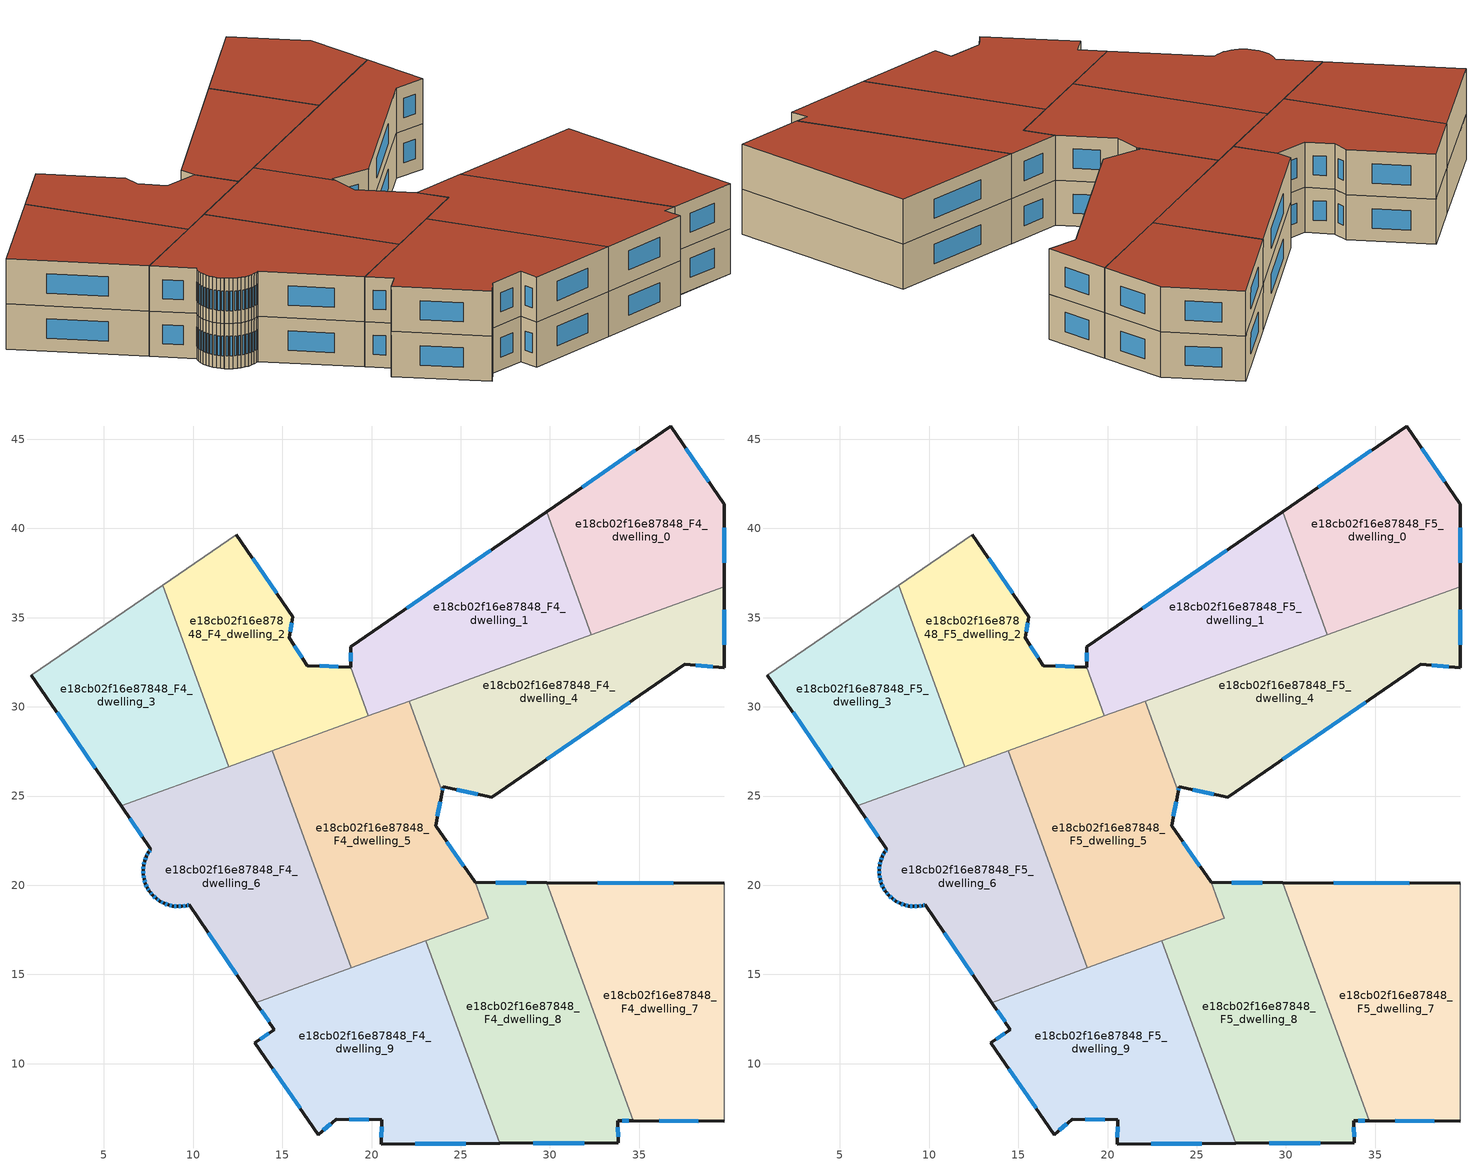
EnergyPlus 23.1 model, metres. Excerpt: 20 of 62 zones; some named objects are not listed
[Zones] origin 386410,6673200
e18cb02f16e87848_F4_dwelling_0
 floor to e18cb02f16e87848_F3_dwelling_0 (EU_floor_Construction): 36.76,45.74 39.75,41.37 39.75,36.74 32.32,34.04 29.82,40.95 z12
 wall outside (EU_wall_Construction): 39.75,36.74 39.75,41.37 36.76,45.74 29.82,40.95 z12:15
 wall to e18cb02f16e87848_F4_dwelling_1 (EU_wall_Construction): 29.82,40.95 32.32,34.04 z12:15
 wall to e18cb02f16e87848_F4_dwelling_4 (EU_wall_Construction): 32.32,34.04 39.75,36.74 z12:15
 window (EU_Window_Construction): 34.78,44.37 31.8,42.32 / 38.9,42.62 37.62,44.49 / 39.75,38.06 39.75,40.05 z12.86:14.14
e18cb02f16e87848_F4_dwelling_1
 floor to e18cb02f16e87848_F3_dwelling_1 (EU_floor_Construction): 29.82,40.95 32.32,34.04 19.83,29.5 18.84,32.23 18.82,33.36 z12
 wall outside (EU_wall_Construction): 29.82,40.95 18.82,33.36 18.84,32.23 z12:15
 wall to e18cb02f16e87848_F4_dwelling_2 (EU_wall_Construction): 18.84,32.23 19.83,29.5 z12:15
 wall to e18cb02f16e87848_F4_dwelling_5 (EU_wall_Construction): 19.83,29.5 22.1,30.33 z12:15
 wall to e18cb02f16e87848_F4_dwelling_4 (EU_wall_Construction): 22.1,30.33 32.32,34.04 z12:15
 window (EU_Window_Construction): 18.83,33.03 18.83,32.55 / 26.67,38.78 21.96,35.53 z12.86:14.14
e18cb02f16e87848_F4_dwelling_2
 floor to e18cb02f16e87848_F3_dwelling_2 (EU_floor_Construction): 15.59,35.05 15.38,33.88 16.4,32.32 18.84,32.23 19.83,29.5 12,26.66 8.31,36.82 12.43,39.64 z12
 wall outside (EU_wall_Construction): 18.84,32.23 16.4,32.32 15.38,33.88 15.59,35.05 12.43,39.64 z12:15
 wall to e18cb02f16e87848_F4_dwelling_3 (EU_wall_Construction): 8.31,36.82 12,26.66 z12:15
 wall adiabatic (EU_wall_Construction): 12.43,39.64 8.31,36.82 z12:15
 wall to e18cb02f16e87848_F4_dwelling_6 (EU_wall_Construction): 12,26.66 14.44,27.54 z12:15
 wall to e18cb02f16e87848_F4_dwelling_5 (EU_wall_Construction): 14.44,27.54 19.83,29.5 z12:15
 window (EU_Window_Construction): 16.11,32.76 15.67,33.44 / 18.14,32.25 17.1,32.29 / 14.68,36.36 13.33,38.33 / 15.44,34.22 15.53,34.71 z12.86:14.14
e18cb02f16e87848_F4_dwelling_3
 floor to e18cb02f16e87848_F3_dwelling_3 (EU_floor_Construction): 8.31,36.82 12,26.66 5.96,24.46 0.94,31.78 z12
 wall outside (EU_wall_Construction): 0.94,31.78 5.96,24.46 z12:15
 wall adiabatic (EU_wall_Construction): 8.31,36.82 0.94,31.78 z12:15
 wall to e18cb02f16e87848_F4_dwelling_6 (EU_wall_Construction): 5.96,24.46 12,26.65 z12:15
 window (EU_Window_Construction): 2.37,29.69 4.52,26.55 z12.86:14.14
e18cb02f16e87848_F4_dwelling_4
 floor to e18cb02f16e87848_F3_dwelling_4 (EU_floor_Construction): 39.75,36.74 39.75,32.18 37.55,32.39 26.72,24.93 24.01,25.52 23.96,25.23 22.1,30.33 z12
 wall outside (EU_wall_Construction): 23.96,25.23 24.01,25.52 26.72,24.93 37.55,32.39 39.75,32.18 39.75,36.74 z12:15
 wall to e18cb02f16e87848_F4_dwelling_5 (EU_wall_Construction): 22.1,30.33 23.96,25.23 z12:15
 window (EU_Window_Construction): 29.82,27.06 34.46,30.26 / 24.79,25.35 25.95,25.1 / 23.97,25.31 23.99,25.44 / 39.75,33.48 39.75,35.44 / 38.18,32.33 39.12,32.24 z12.86:14.14
e18cb02f16e87848_F4_dwelling_5
 floor to e18cb02f16e87848_F3_dwelling_5 (EU_floor_Construction): 22.1,30.33 23.96,25.23 23.59,23.34 25.8,20.16 26.53,18.15 18.87,15.37 14.44,27.54 z12
 wall outside (EU_wall_Construction): 25.8,20.16 23.59,23.34 23.96,25.23 z12:15
 wall to e18cb02f16e87848_F4_dwelling_8 (EU_wall_Construction): 23.05,16.89 26.53,18.15 25.8,20.16 z12:15
 wall to e18cb02f16e87848_F4_dwelling_6 (EU_wall_Construction): 14.44,27.54 18.87,15.37 z12:15
 wall to e18cb02f16e87848_F4_dwelling_9 (EU_wall_Construction): 18.87,15.37 23.04,16.89 z12:15
 window (EU_Window_Construction): 25.17,21.07 24.22,22.43 / 23.69,23.88 23.85,24.69 z12.86:14.14
e18cb02f16e87848_F4_dwelling_6
 floor to e18cb02f16e87848_F3_dwelling_6 (EU_floor_Construction): 14.44,27.54 18.87,15.37 13.52,13.42 9.77,18.9 9.64,18.87 9.38,18.82 9.12,18.81 8.86,18.84 8.61,18.9 8.37,18.99 8.14,19.11 7.93,19.26 7.74,19.44 7.57,19.64 7.54,19.67 7.43,19.86 7.33,20.09 7.25,20.34 7.21,20.6 7.2,20.86 7.22,21.12 7.28,21.37 7.37,21.61 7.49,21.84 7.62,22.03 5.96,24.46 z12
 wall outside (EU_wall_Construction): 5.96,24.46 7.62,22.03 7.49,21.84 7.37,21.61 7.28,21.37 7.22,21.12 7.2,20.86 7.21,20.6 7.25,20.34 7.33,20.09 7.43,19.86 7.54,19.67 7.57,19.64 7.74,19.44 7.93,19.26 8.14,19.11 8.37,18.99 8.61,18.9 8.86,18.84 9.12,18.81 9.38,18.82 9.64,18.87 9.77,18.9 13.52,13.42 z12:15
 wall to e18cb02f16e87848_F4_dwelling_9 (EU_wall_Construction): 13.52,13.42 18.87,15.37 z12:15
 window (EU_Window_Construction): 8.44,18.96 8.54,18.92 / 8.2,19.07 8.3,19.02 / 7.99,19.22 8.08,19.15 / 7.79,19.39 7.87,19.31 / 7.62,19.58 7.69,19.49 / 7.47,19.8 7.51,19.73 / 7.36,20.03 7.4,19.92 / 7.27,20.27 7.3,20.16 / 7.22,20.52 7.24,20.42 / 7.2,20.78 7.2,20.67 / 7.22,21.04 7.21,20.93 / 7.26,21.3 7.24,21.19 / 7.35,21.54 7.31,21.44 / 7.46,21.78 7.41,21.68 / 7.59,21.98 7.53,21.9 / 6.43,23.76 7.15,22.72 / 10.84,17.34 12.45,14.99 / 9.68,18.88 9.73,18.89 / 9.46,18.83 9.56,18.85 / 9.2,18.82 9.31,18.82 / 8.94,18.83 9.05,18.82 / 8.68,18.88 8.79,18.85 z12.86:14.14
e18cb02f16e87848_F4_dwelling_7
 floor to e18cb02f16e87848_F3_dwelling_7 (EU_floor_Construction): 39.75,20.1 39.75,6.77 34.67,6.8 29.83,20.14 z12
 wall outside (EU_wall_Construction): 34.68,6.8 39.75,6.77 / 39.75,20.1 29.83,20.14 z12:15
 wall adiabatic (EU_wall_Construction): 39.75,6.77 39.75,20.1 z12:15
 wall to e18cb02f16e87848_F4_dwelling_8 (EU_wall_Construction): 29.83,20.14 34.67,6.8 z12:15
 window (EU_Window_Construction): 36.13,6.79 38.3,6.78 / 36.92,20.11 32.67,20.13 z12.86:14.14
e18cb02f16e87848_F4_dwelling_8
 floor to e18cb02f16e87848_F3_dwelling_8 (EU_floor_Construction): 29.83,20.14 34.67,6.8 33.78,6.8 33.84,5.56 27.17,5.53 23.04,16.88 26.53,18.15 25.8,20.16 z12
 wall outside (EU_wall_Construction): 27.17,5.53 33.84,5.56 33.78,6.8 34.67,6.8 / 29.83,20.14 25.8,20.16 z12:15
 wall to e18cb02f16e87848_F4_dwelling_9 (EU_wall_Construction): 23.04,16.88 27.17,5.53 z12:15
 window (EU_Window_Construction): 29.08,5.54 31.93,5.55 / 28.67,20.14 26.95,20.15 / 34.04,6.8 34.42,6.8 / 33.82,5.92 33.8,6.45 z12.86:14.14
e18cb02f16e87848_F4_dwelling_9
 floor to e18cb02f16e87848_F3_dwelling_9 (EU_floor_Construction): 23.04,16.88 27.17,5.53 20.55,5.5 20.56,6.87 18.01,6.88 17.01,6.03 13.45,11.17 14.56,11.91 13.52,13.42 z12
 wall outside (EU_wall_Construction): 13.52,13.42 14.56,11.91 13.45,11.17 17.01,6.03 18.01,6.88 20.56,6.87 20.55,5.5 27.17,5.53 z12:15
 window (EU_Window_Construction): 14.47,9.7 15.99,7.5 / 14.24,11.7 13.76,11.38 / 13.82,12.99 14.26,12.35 / 22.44,5.51 25.28,5.52 / 20.56,6.48 20.55,5.89 / 18.74,6.88 19.83,6.87 / 17.29,6.27 17.72,6.64 z12.86:14.14
e18cb02f16e87848_F5_dwelling_0
 floor to e18cb02f16e87848_F4_dwelling_0 (EU_floor_Construction): 36.76,45.74 39.75,41.37 39.75,36.74 32.32,34.04 29.82,40.95 z15
 wall outside (EU_wall_Construction): 39.75,36.74 39.75,41.37 36.76,45.74 29.82,40.95 z15:18
 wall to e18cb02f16e87848_F5_dwelling_1 (EU_wall_Construction): 29.82,40.95 32.32,34.04 z15:18
 wall to e18cb02f16e87848_F5_dwelling_4 (EU_wall_Construction): 32.32,34.04 39.75,36.74 z15:18
 window (EU_Window_Construction): 34.78,44.37 31.8,42.32 / 38.9,42.62 37.62,44.49 / 39.75,38.06 39.75,40.05 z15.86:17.14
 roof outside (EU_roof_Construction): 39.75,36.74 39.75,41.37 36.76,45.74 29.82,40.95 32.32,34.04 z18
e18cb02f16e87848_F5_dwelling_1
 floor to e18cb02f16e87848_F4_dwelling_1 (EU_floor_Construction): 29.82,40.95 32.32,34.04 19.83,29.5 18.84,32.23 18.82,33.36 z15
 wall outside (EU_wall_Construction): 29.82,40.95 18.82,33.36 18.84,32.23 z15:18
 wall to e18cb02f16e87848_F5_dwelling_2 (EU_wall_Construction): 18.84,32.23 19.83,29.5 z15:18
 wall to e18cb02f16e87848_F5_dwelling_5 (EU_wall_Construction): 19.83,29.5 22.1,30.33 z15:18
 wall to e18cb02f16e87848_F5_dwelling_4 (EU_wall_Construction): 22.1,30.33 32.32,34.04 z15:18
 window (EU_Window_Construction): 18.83,33.03 18.83,32.55 / 26.67,38.78 21.96,35.53 z15.86:17.14
 roof outside (EU_roof_Construction): 32.32,34.04 29.82,40.95 18.82,33.36 18.84,32.23 19.83,29.5 z18
e18cb02f16e87848_F5_dwelling_2
 floor to e18cb02f16e87848_F4_dwelling_2 (EU_floor_Construction): 15.59,35.05 15.38,33.88 16.4,32.32 18.84,32.23 19.83,29.5 12,26.66 8.31,36.82 12.43,39.64 z15
 wall outside (EU_wall_Construction): 18.84,32.23 16.4,32.32 15.38,33.88 15.59,35.05 12.43,39.64 z15:18
 wall to e18cb02f16e87848_F5_dwelling_3 (EU_wall_Construction): 8.31,36.82 12,26.66 z15:18
 wall adiabatic (EU_wall_Construction): 12.43,39.64 8.31,36.82 z15:18
 wall to e18cb02f16e87848_F5_dwelling_6 (EU_wall_Construction): 12,26.66 14.44,27.54 z15:18
 wall to e18cb02f16e87848_F5_dwelling_5 (EU_wall_Construction): 14.44,27.54 19.83,29.5 z15:18
 window (EU_Window_Construction): 16.11,32.76 15.67,33.44 / 18.14,32.25 17.1,32.29 / 14.68,36.36 13.33,38.33 / 15.44,34.22 15.53,34.71 z15.86:17.14
 roof outside (EU_roof_Construction): 19.83,29.5 18.84,32.23 16.4,32.32 15.38,33.88 15.59,35.05 12.43,39.64 8.31,36.82 12,26.66 z18
e18cb02f16e87848_F5_dwelling_3
 floor to e18cb02f16e87848_F4_dwelling_3 (EU_floor_Construction): 8.31,36.82 12,26.66 5.96,24.46 0.94,31.78 z15
 wall outside (EU_wall_Construction): 0.94,31.78 5.96,24.46 z15:18
 wall adiabatic (EU_wall_Construction): 8.31,36.82 0.94,31.78 z15:18
 wall to e18cb02f16e87848_F5_dwelling_6 (EU_wall_Construction): 5.96,24.46 12,26.65 z15:18
 window (EU_Window_Construction): 2.37,29.69 4.52,26.55 z15.86:17.14
 roof outside (EU_roof_Construction): 12,26.66 8.31,36.82 0.94,31.78 5.96,24.46 z18
e18cb02f16e87848_F5_dwelling_4
 floor to e18cb02f16e87848_F4_dwelling_4 (EU_floor_Construction): 39.75,36.74 39.75,32.18 37.55,32.39 26.72,24.93 24.01,25.52 23.96,25.23 22.1,30.33 z15
 wall outside (EU_wall_Construction): 23.96,25.23 24.01,25.52 26.72,24.93 37.55,32.39 39.75,32.18 39.75,36.74 z15:18
 wall to e18cb02f16e87848_F5_dwelling_5 (EU_wall_Construction): 22.1,30.33 23.96,25.23 z15:18
 window (EU_Window_Construction): 29.82,27.06 34.46,30.26 / 24.79,25.35 25.95,25.1 / 23.97,25.31 23.99,25.44 / 39.75,33.48 39.75,35.44 / 38.18,32.33 39.12,32.24 z15.86:17.14
 roof outside (EU_roof_Construction): 39.75,32.18 39.75,36.74 22.1,30.33 23.96,25.23 24.01,25.52 26.72,24.93 37.55,32.39 z18
e18cb02f16e87848_F5_dwelling_5
 floor to e18cb02f16e87848_F4_dwelling_5 (EU_floor_Construction): 22.1,30.33 23.96,25.23 23.59,23.34 25.8,20.16 26.53,18.15 18.87,15.37 14.44,27.54 z15
 wall outside (EU_wall_Construction): 25.8,20.16 23.59,23.34 23.96,25.23 z15:18
 wall to e18cb02f16e87848_F5_dwelling_8 (EU_wall_Construction): 23.05,16.89 26.53,18.15 25.8,20.16 z15:18
 wall to e18cb02f16e87848_F5_dwelling_6 (EU_wall_Construction): 14.44,27.54 18.87,15.37 z15:18
 wall to e18cb02f16e87848_F5_dwelling_9 (EU_wall_Construction): 18.87,15.37 23.04,16.89 z15:18
 window (EU_Window_Construction): 25.17,21.07 24.22,22.43 / 23.69,23.88 23.85,24.69 z15.86:17.14
 roof outside (EU_roof_Construction): 26.53,18.15 25.8,20.16 23.59,23.34 23.96,25.23 22.1,30.33 14.44,27.54 18.87,15.37 z18
e18cb02f16e87848_F5_dwelling_6
 floor to e18cb02f16e87848_F4_dwelling_6 (EU_floor_Construction): 14.44,27.54 18.87,15.37 13.52,13.42 9.77,18.9 9.64,18.87 9.38,18.82 9.12,18.81 8.86,18.84 8.61,18.9 8.37,18.99 8.14,19.11 7.93,19.26 7.74,19.44 7.57,19.64 7.54,19.67 7.43,19.86 7.33,20.09 7.25,20.34 7.21,20.6 7.2,20.86 7.22,21.12 7.28,21.37 7.37,21.61 7.49,21.84 7.62,22.03 5.96,24.46 z15
 wall outside (EU_wall_Construction): 5.96,24.46 7.62,22.03 7.49,21.84 7.37,21.61 7.28,21.37 7.22,21.12 7.2,20.86 7.21,20.6 7.25,20.34 7.33,20.09 7.43,19.86 7.54,19.67 7.57,19.64 7.74,19.44 7.93,19.26 8.14,19.11 8.37,18.99 8.61,18.9 8.86,18.84 9.12,18.81 9.38,18.82 9.64,18.87 9.77,18.9 13.52,13.42 z15:18
 wall to e18cb02f16e87848_F5_dwelling_9 (EU_wall_Construction): 13.52,13.42 18.87,15.37 z15:18
 window (EU_Window_Construction): 8.44,18.96 8.54,18.92 / 8.2,19.07 8.3,19.02 / 7.99,19.22 8.08,19.15 / 7.79,19.39 7.87,19.31 / 7.62,19.58 7.69,19.49 / 7.47,19.8 7.51,19.73 / 7.36,20.03 7.4,19.92 / 7.27,20.27 7.3,20.16 / 7.22,20.52 7.24,20.42 / 7.2,20.78 7.2,20.67 / 7.22,21.04 7.21,20.93 / 7.26,21.3 7.24,21.19 / 7.35,21.54 7.31,21.44 / 7.46,21.78 7.41,21.68 / 7.59,21.98 7.53,21.9 / 6.43,23.76 7.15,22.72 / 10.84,17.34 12.45,14.99 / 9.68,18.88 9.73,18.89 / 9.46,18.83 9.56,18.85 / 9.2,18.82 9.31,18.82 / 8.94,18.83 9.05,18.82 / 8.68,18.88 8.79,18.85 z15.86:17.14
 roof outside (EU_roof_Construction): 18.87,15.37 14.44,27.54 5.96,24.46 7.62,22.03 7.49,21.84 7.37,21.61 7.28,21.37 7.22,21.12 7.2,20.86 7.21,20.6 7.25,20.34 7.33,20.09 7.43,19.86 7.54,19.67 7.57,19.64 7.74,19.44 7.93,19.26 8.14,19.11 8.37,18.99 8.61,18.9 8.86,18.84 9.12,18.81 9.38,18.82 9.64,18.87 9.77,18.9 13.52,13.42 z18
e18cb02f16e87848_F5_dwelling_7
 floor to e18cb02f16e87848_F4_dwelling_7 (EU_floor_Construction): 39.75,20.1 39.75,6.77 34.67,6.8 29.83,20.14 z15
 wall outside (EU_wall_Construction): 34.68,6.8 39.75,6.77 / 39.75,20.1 29.83,20.14 z15:18
 wall adiabatic (EU_wall_Construction): 39.75,6.77 39.75,20.1 z15:18
 wall to e18cb02f16e87848_F5_dwelling_8 (EU_wall_Construction): 29.83,20.14 34.67,6.8 z15:18
 window (EU_Window_Construction): 36.13,6.79 38.3,6.78 / 36.92,20.11 32.67,20.13 z15.86:17.14
 roof outside (EU_roof_Construction): 39.75,6.77 39.75,20.1 29.83,20.14 34.67,6.8 z18
e18cb02f16e87848_F5_dwelling_8
 floor to e18cb02f16e87848_F4_dwelling_8 (EU_floor_Construction): 29.83,20.14 34.67,6.8 33.78,6.8 33.84,5.56 27.17,5.53 23.04,16.88 26.53,18.15 25.8,20.16 z15
 wall outside (EU_wall_Construction): 27.17,5.53 33.84,5.56 33.78,6.8 34.67,6.8 / 29.83,20.14 25.8,20.16 z15:18
 wall to e18cb02f16e87848_F5_dwelling_9 (EU_wall_Construction): 23.04,16.88 27.17,5.53 z15:18
 window (EU_Window_Construction): 29.08,5.54 31.93,5.55 / 28.67,20.14 26.95,20.15 / 34.04,6.8 34.42,6.8 / 33.82,5.92 33.8,6.45 z15.86:17.14
 roof outside (EU_roof_Construction): 33.84,5.56 33.78,6.8 34.67,6.8 29.83,20.14 25.8,20.16 26.53,18.15 23.04,16.88 27.17,5.53 z18
e18cb02f16e87848_F5_dwelling_9
 floor to e18cb02f16e87848_F4_dwelling_9 (EU_floor_Construction): 23.04,16.88 27.17,5.53 20.55,5.5 20.56,6.87 18.01,6.88 17.01,6.03 13.45,11.17 14.56,11.91 13.52,13.42 z15
 wall outside (EU_wall_Construction): 13.52,13.42 14.56,11.91 13.45,11.17 17.01,6.03 18.01,6.88 20.56,6.87 20.55,5.5 27.17,5.53 z15:18
 window (EU_Window_Construction): 14.47,9.7 15.99,7.5 / 14.24,11.7 13.76,11.38 / 13.82,12.99 14.26,12.35 / 22.44,5.51 25.28,5.52 / 20.56,6.48 20.55,5.89 / 18.74,6.88 19.83,6.87 / 17.29,6.27 17.72,6.64 z15.86:17.14
 roof outside (EU_roof_Construction): 27.17,5.53 23.04,16.88 13.52,13.42 14.56,11.91 13.45,11.17 17.01,6.03 18.01,6.88 20.56,6.87 20.55,5.5 z18
[Building]
EU S2 Campaign: North Axis=0; Terrain=City; Solar Distribution=FullExterior
[Site:Location]
Helsinki-Vantaa.AP: Latitude=60.317; Longitude=24.963; Time Zone=2; Elevation=54.6
[SizingPeriod:WeatherFileDays]
AnnualSizingPeriod: Begin Month=1; Begin Day of Month=1; End Month=12; End Day of Month=31; Day of Week for Start Day=Monday; Use Weather File Daylight Saving Period=No; Use Weather File Rain and Snow Indicators=No
[MATERIAL]
EU_InternalMass_Material: Roughness=MediumRough; Thickness=0.1; Conductivity=1; Density=1800; Specific Heat=900; Thermal Absorptance=0.9; Solar Absorptance=0.7; Visible Absorptance=0.7
[MATERIAL:NOMASS] Roughness=MediumRough; Thermal Absorptance=0.9; Solar Absorptance=0.7; Visible Absorptance=0.7
Name | Thermal Resistance
EU_wall_NoMass | 1.10183
EU_roof_NoMass; EU_floor_NoMass | 1.70606
[WINDOWMATERIAL:SIMPLEGLAZINGSYSTEM]
EU_Window_SimpleGlazing: UFactor=3.11035; Solar Heat Gain Coefficient=0.8; Visible Transmittance=0.8
[CONSTRUCTION]
EU_wall_Construction: EU_wall_NoMass
EU_roof_Construction: EU_roof_NoMass
EU_floor_Construction: EU_floor_NoMass
EU_Window_Construction: EU_Window_SimpleGlazing
EU_InternalMass_Construction: EU_InternalMass_Material
[ZONE] Type=1; Multiplier=1; Ceiling Height=autocalculate; Floor Area=autocalculate; Part of Total Floor Area=Yes
Name | Volume
e18cb02f16e87848_F4_dwelling_0; e18cb02f16e87848_F5_dwelling_0 | 223.135
e18cb02f16e87848_F4_dwelling_1; e18cb02f16e87848_F5_dwelling_1 | 223.154
e18cb02f16e87848_F4_dwelling_2; e18cb02f16e87848_F5_dwelling_2 | 223.125
e18cb02f16e87848_F4_dwelling_3; e18cb02f16e87848_F5_dwelling_3 | 223.16
e18cb02f16e87848_F4_dwelling_4; e18cb02f16e87848_F5_dwelling_4 | 267.654
e18cb02f16e87848_F4_dwelling_5; e18cb02f16e87848_F5_dwelling_5 | 308.796
e18cb02f16e87848_F4_dwelling_6; e18cb02f16e87848_F5_dwelling_6 | 297.479
e18cb02f16e87848_F4_dwelling_7; e18cb02f16e87848_F5_dwelling_7 | 299.982
e18cb02f16e87848_F4_dwelling_8; e18cb02f16e87848_F5_dwelling_8 | 313.569
e18cb02f16e87848_F4_dwelling_9; e18cb02f16e87848_F5_dwelling_9 | 297.522
[INTERNALMASS] Construction=EU_InternalMass_Construction
Name | Zone or ZoneList | Surface Area
e18cb02f16e87848_F4_dwelling_0_EU_InternalMass | e18cb02f16e87848_F4_dwelling_0 | 74.378
e18cb02f16e87848_F4_dwelling_1_EU_InternalMass | e18cb02f16e87848_F4_dwelling_1 | 74.3846
e18cb02f16e87848_F4_dwelling_2_EU_InternalMass | e18cb02f16e87848_F4_dwelling_2 | 74.3747
e18cb02f16e87848_F4_dwelling_3_EU_InternalMass | e18cb02f16e87848_F4_dwelling_3 | 74.3869
e18cb02f16e87848_F4_dwelling_4_EU_InternalMass | e18cb02f16e87848_F4_dwelling_4 | 89.2179
e18cb02f16e87848_F4_dwelling_5_EU_InternalMass | e18cb02f16e87848_F4_dwelling_5 | 102.932
e18cb02f16e87848_F4_dwelling_6_EU_InternalMass | e18cb02f16e87848_F4_dwelling_6 | 99.1596
e18cb02f16e87848_F4_dwelling_7_EU_InternalMass | e18cb02f16e87848_F4_dwelling_7 | 100
e18cb02f16e87848_F4_dwelling_8_EU_InternalMass | e18cb02f16e87848_F4_dwelling_8 | 104.528
e18cb02f16e87848_F4_dwelling_9_EU_InternalMass | e18cb02f16e87848_F4_dwelling_9 | 99.1774
e18cb02f16e87848_F5_dwelling_0_EU_InternalMass | e18cb02f16e87848_F5_dwelling_0 | 74.378
e18cb02f16e87848_F5_dwelling_1_EU_InternalMass | e18cb02f16e87848_F5_dwelling_1 | 74.3846
e18cb02f16e87848_F5_dwelling_2_EU_InternalMass | e18cb02f16e87848_F5_dwelling_2 | 74.3747
e18cb02f16e87848_F5_dwelling_3_EU_InternalMass | e18cb02f16e87848_F5_dwelling_3 | 74.3869
e18cb02f16e87848_F5_dwelling_4_EU_InternalMass | e18cb02f16e87848_F5_dwelling_4 | 89.2179
e18cb02f16e87848_F5_dwelling_5_EU_InternalMass | e18cb02f16e87848_F5_dwelling_5 | 102.932
e18cb02f16e87848_F5_dwelling_6_EU_InternalMass | e18cb02f16e87848_F5_dwelling_6 | 99.1596
e18cb02f16e87848_F5_dwelling_7_EU_InternalMass | e18cb02f16e87848_F5_dwelling_7 | 100
e18cb02f16e87848_F5_dwelling_8_EU_InternalMass | e18cb02f16e87848_F5_dwelling_8 | 104.528
e18cb02f16e87848_F5_dwelling_9_EU_InternalMass | e18cb02f16e87848_F5_dwelling_9 | 99.1774
[OTHEREQUIPMENT] Fuel Type=Electricity; Design Level Calculation Method=Watts/Area; Power per Zone Floor Area=1; Fraction Latent=0; Fraction Radiant=0; Fraction Lost=0; Carbon Dioxide Generation Rate=0; EndUse Subcategory=EU_Step8_InternalGains
Name | Zone or ZoneList or Space or SpaceList | Schedule
EU_Step8_InternalGain_e18cb02f16e87848_F4_dwelling_0_f000 | e18cb02f16e87848_F4_dwelling_0 | EU_Step8_GainSchedule_e18cb02f16e87848_F4_dwelling_0_f000
EU_Step8_InternalGain_e18cb02f16e87848_F4_dwelling_1_f000 | e18cb02f16e87848_F4_dwelling_1 | EU_Step8_GainSchedule_e18cb02f16e87848_F4_dwelling_1_f000
EU_Step8_InternalGain_e18cb02f16e87848_F4_dwelling_2_f000 | e18cb02f16e87848_F4_dwelling_2 | EU_Step8_GainSchedule_e18cb02f16e87848_F4_dwelling_2_f000
EU_Step8_InternalGain_e18cb02f16e87848_F4_dwelling_3_f000 | e18cb02f16e87848_F4_dwelling_3 | EU_Step8_GainSchedule_e18cb02f16e87848_F4_dwelling_3_f000
EU_Step8_InternalGain_e18cb02f16e87848_F4_dwelling_4_f000 | e18cb02f16e87848_F4_dwelling_4 | EU_Step8_GainSchedule_e18cb02f16e87848_F4_dwelling_4_f000
EU_Step8_InternalGain_e18cb02f16e87848_F4_dwelling_5_f000 | e18cb02f16e87848_F4_dwelling_5 | EU_Step8_GainSchedule_e18cb02f16e87848_F4_dwelling_5_f000
EU_Step8_InternalGain_e18cb02f16e87848_F4_dwelling_6_f000 | e18cb02f16e87848_F4_dwelling_6 | EU_Step8_GainSchedule_e18cb02f16e87848_F4_dwelling_6_f000
EU_Step8_InternalGain_e18cb02f16e87848_F4_dwelling_7_f000 | e18cb02f16e87848_F4_dwelling_7 | EU_Step8_GainSchedule_e18cb02f16e87848_F4_dwelling_7_f000
EU_Step8_InternalGain_e18cb02f16e87848_F4_dwelling_8_f000 | e18cb02f16e87848_F4_dwelling_8 | EU_Step8_GainSchedule_e18cb02f16e87848_F4_dwelling_8_f000
EU_Step8_InternalGain_e18cb02f16e87848_F4_dwelling_9_f000 | e18cb02f16e87848_F4_dwelling_9 | EU_Step8_GainSchedule_e18cb02f16e87848_F4_dwelling_9_f000
EU_Step8_InternalGain_e18cb02f16e87848_F5_dwelling_0_f000 | e18cb02f16e87848_F5_dwelling_0 | EU_Step8_GainSchedule_e18cb02f16e87848_F5_dwelling_0_f000
EU_Step8_InternalGain_e18cb02f16e87848_F5_dwelling_1_f000 | e18cb02f16e87848_F5_dwelling_1 | EU_Step8_GainSchedule_e18cb02f16e87848_F5_dwelling_1_f000
EU_Step8_InternalGain_e18cb02f16e87848_F5_dwelling_2_f000 | e18cb02f16e87848_F5_dwelling_2 | EU_Step8_GainSchedule_e18cb02f16e87848_F5_dwelling_2_f000
EU_Step8_InternalGain_e18cb02f16e87848_F5_dwelling_3_f000 | e18cb02f16e87848_F5_dwelling_3 | EU_Step8_GainSchedule_e18cb02f16e87848_F5_dwelling_3_f000
EU_Step8_InternalGain_e18cb02f16e87848_F5_dwelling_4_f000 | e18cb02f16e87848_F5_dwelling_4 | EU_Step8_GainSchedule_e18cb02f16e87848_F5_dwelling_4_f000
EU_Step8_InternalGain_e18cb02f16e87848_F5_dwelling_5_f000 | e18cb02f16e87848_F5_dwelling_5 | EU_Step8_GainSchedule_e18cb02f16e87848_F5_dwelling_5_f000
EU_Step8_InternalGain_e18cb02f16e87848_F5_dwelling_6_f000 | e18cb02f16e87848_F5_dwelling_6 | EU_Step8_GainSchedule_e18cb02f16e87848_F5_dwelling_6_f000
EU_Step8_InternalGain_e18cb02f16e87848_F5_dwelling_7_f000 | e18cb02f16e87848_F5_dwelling_7 | EU_Step8_GainSchedule_e18cb02f16e87848_F5_dwelling_7_f000
EU_Step8_InternalGain_e18cb02f16e87848_F5_dwelling_8_f000 | e18cb02f16e87848_F5_dwelling_8 | EU_Step8_GainSchedule_e18cb02f16e87848_F5_dwelling_8_f000
EU_Step8_InternalGain_e18cb02f16e87848_F5_dwelling_9_f000 | e18cb02f16e87848_F5_dwelling_9 | EU_Step8_GainSchedule_e18cb02f16e87848_F5_dwelling_9_f000
[ZONEVENTILATION:DESIGNFLOWRATE] Schedule=EU_AlwaysOn; Design Flow Rate Calculation Method=AirChanges/Hour; Air Changes per Hour=0.756316; Ventilation Type=Natural; Fan Pressure Rise=0; Fan Total Efficiency=1; Constant Term Coefficient=1; Temperature Term Coefficient=0; Velocity Term Coefficient=0; Velocity Squared Term Coefficient=0; Minimum Indoor Temperature=-100; Maximum Indoor Temperature=100; Delta Temperature=-100; Minimum Outdoor Temperature=-100; Maximum Outdoor Temperature=100; Maximum Wind Speed=40
Name | Zone or ZoneList or Space or SpaceList
EU_ConstantAir_e18cb02f16e87848_F4_dwelling_0 | e18cb02f16e87848_F4_dwelling_0
EU_ConstantAir_e18cb02f16e87848_F4_dwelling_1 | e18cb02f16e87848_F4_dwelling_1
EU_ConstantAir_e18cb02f16e87848_F4_dwelling_2 | e18cb02f16e87848_F4_dwelling_2
EU_ConstantAir_e18cb02f16e87848_F4_dwelling_3 | e18cb02f16e87848_F4_dwelling_3
EU_ConstantAir_e18cb02f16e87848_F4_dwelling_4 | e18cb02f16e87848_F4_dwelling_4
EU_ConstantAir_e18cb02f16e87848_F4_dwelling_5 | e18cb02f16e87848_F4_dwelling_5
EU_ConstantAir_e18cb02f16e87848_F4_dwelling_6 | e18cb02f16e87848_F4_dwelling_6
EU_ConstantAir_e18cb02f16e87848_F4_dwelling_7 | e18cb02f16e87848_F4_dwelling_7
EU_ConstantAir_e18cb02f16e87848_F4_dwelling_8 | e18cb02f16e87848_F4_dwelling_8
EU_ConstantAir_e18cb02f16e87848_F4_dwelling_9 | e18cb02f16e87848_F4_dwelling_9
EU_ConstantAir_e18cb02f16e87848_F5_dwelling_0 | e18cb02f16e87848_F5_dwelling_0
EU_ConstantAir_e18cb02f16e87848_F5_dwelling_1 | e18cb02f16e87848_F5_dwelling_1
EU_ConstantAir_e18cb02f16e87848_F5_dwelling_2 | e18cb02f16e87848_F5_dwelling_2
EU_ConstantAir_e18cb02f16e87848_F5_dwelling_3 | e18cb02f16e87848_F5_dwelling_3
EU_ConstantAir_e18cb02f16e87848_F5_dwelling_4 | e18cb02f16e87848_F5_dwelling_4
EU_ConstantAir_e18cb02f16e87848_F5_dwelling_5 | e18cb02f16e87848_F5_dwelling_5
EU_ConstantAir_e18cb02f16e87848_F5_dwelling_6 | e18cb02f16e87848_F5_dwelling_6
EU_ConstantAir_e18cb02f16e87848_F5_dwelling_7 | e18cb02f16e87848_F5_dwelling_7
EU_ConstantAir_e18cb02f16e87848_F5_dwelling_8 | e18cb02f16e87848_F5_dwelling_8
EU_ConstantAir_e18cb02f16e87848_F5_dwelling_9 | e18cb02f16e87848_F5_dwelling_9
[HVACTEMPLATE:ZONE:IDEALLOADSAIRSYSTEM] System Availability Schedule=EU_AlwaysOn; Maximum Heating Supply Air Temperature=50; Minimum Cooling Supply Air Temperature=13; Maximum Heating Supply Air Humidity Ratio=0.0156; Minimum Cooling Supply Air Humidity Ratio=0.0077; Heating Limit=NoLimit; Cooling Limit=NoLimit; Heating Availability Schedule=EU_AlwaysOn; Cooling Availability Schedule=EU_CoolingOff; Dehumidification Control Type=ConstantSensibleHeatRatio; Cooling Sensible Heat Ratio=0.7; Dehumidification Setpoint=60; Humidification Control Type=None; Humidification Setpoint=30; Outdoor Air Method=None; Outdoor Air Flow Rate per Person=0.00944; Outdoor Air Flow Rate per Zone Floor Area=0; Outdoor Air Flow Rate per Zone=0; Demand Controlled Ventilation Type=None; Outdoor Air Economizer Type=NoEconomizer; Heat Recovery Type=None; Sensible Heat Recovery Effectiveness=0.7; Latent Heat Recovery Effectiveness=0.65
Name | Template Thermostat
e18cb02f16e87848_F4_dwelling_0 | EU_HeatOnly_e18cb02f16e87848_F4_dwelling_0
e18cb02f16e87848_F4_dwelling_1 | EU_HeatOnly_e18cb02f16e87848_F4_dwelling_1
e18cb02f16e87848_F4_dwelling_2 | EU_HeatOnly_e18cb02f16e87848_F4_dwelling_2
e18cb02f16e87848_F4_dwelling_3 | EU_HeatOnly_e18cb02f16e87848_F4_dwelling_3
e18cb02f16e87848_F4_dwelling_4 | EU_HeatOnly_e18cb02f16e87848_F4_dwelling_4
e18cb02f16e87848_F4_dwelling_5 | EU_HeatOnly_e18cb02f16e87848_F4_dwelling_5
e18cb02f16e87848_F4_dwelling_6 | EU_HeatOnly_e18cb02f16e87848_F4_dwelling_6
e18cb02f16e87848_F4_dwelling_7 | EU_HeatOnly_e18cb02f16e87848_F4_dwelling_7
e18cb02f16e87848_F4_dwelling_8 | EU_HeatOnly_e18cb02f16e87848_F4_dwelling_8
e18cb02f16e87848_F4_dwelling_9 | EU_HeatOnly_e18cb02f16e87848_F4_dwelling_9
e18cb02f16e87848_F5_dwelling_0 | EU_HeatOnly_e18cb02f16e87848_F5_dwelling_0
e18cb02f16e87848_F5_dwelling_1 | EU_HeatOnly_e18cb02f16e87848_F5_dwelling_1
e18cb02f16e87848_F5_dwelling_2 | EU_HeatOnly_e18cb02f16e87848_F5_dwelling_2
e18cb02f16e87848_F5_dwelling_3 | EU_HeatOnly_e18cb02f16e87848_F5_dwelling_3
e18cb02f16e87848_F5_dwelling_4 | EU_HeatOnly_e18cb02f16e87848_F5_dwelling_4
e18cb02f16e87848_F5_dwelling_5 | EU_HeatOnly_e18cb02f16e87848_F5_dwelling_5
e18cb02f16e87848_F5_dwelling_6 | EU_HeatOnly_e18cb02f16e87848_F5_dwelling_6
e18cb02f16e87848_F5_dwelling_7 | EU_HeatOnly_e18cb02f16e87848_F5_dwelling_7
e18cb02f16e87848_F5_dwelling_8 | EU_HeatOnly_e18cb02f16e87848_F5_dwelling_8
e18cb02f16e87848_F5_dwelling_9 | EU_HeatOnly_e18cb02f16e87848_F5_dwelling_9
[SIZING:ZONE] Zone Cooling Design Supply Air Temperature Input Method=SupplyAirTemperature; Zone Cooling Design Supply Air Temperature=13; Zone Heating Design Supply Air Temperature Input Method=SupplyAirTemperature; Zone Heating Design Supply Air Temperature=50; Zone Cooling Design Supply Air Humidity Ratio=0.008; Zone Heating Design Supply Air Humidity Ratio=0.008; Cooling Design Air Flow Method=DesignDay; Cooling Design Air Flow Rate=0; Cooling Minimum Air Flow per Zone Floor Area=0.000762; Cooling Minimum Air Flow=0; Cooling Minimum Air Flow Fraction=0.2; Heating Design Air Flow Method=DesignDay; Heating Design Air Flow Rate=0; Heating Maximum Air Flow per Zone Floor Area=0.002032; Heating Maximum Air Flow=0.141576; Heating Maximum Air Flow Fraction=0.3; Account for Dedicated Outdoor Air System=No; Dedicated Outdoor Air System Control Strategy=NeutralSupplyAir; Dedicated Outdoor Air Low Setpoint Temperature for Design=autosize; Dedicated Outdoor Air High Setpoint Temperature for Design=autosize; Zone Load Sizing Method=Sensible Load Only No Latent Load; Zone Latent Cooling Design Supply Air Humidity Ratio Input Method=HumidityRatioDifference; Zone Cooling Design Supply Air Humidity Ratio Difference=0.005; Zone Latent Heating Design Supply Air Humidity Ratio Input Method=HumidityRatioDifference; Zone Humidification Design Supply Air Humidity Ratio Difference=0.005
e18cb02f16e87848_F4_dwelling_0; e18cb02f16e87848_F4_dwelling_1; e18cb02f16e87848_F4_dwelling_2; e18cb02f16e87848_F4_dwelling_3; e18cb02f16e87848_F4_dwelling_4; e18cb02f16e87848_F4_dwelling_5; e18cb02f16e87848_F4_dwelling_6; e18cb02f16e87848_F4_dwelling_7; e18cb02f16e87848_F4_dwelling_8; e18cb02f16e87848_F4_dwelling_9; e18cb02f16e87848_F5_dwelling_0; e18cb02f16e87848_F5_dwelling_1; e18cb02f16e87848_F5_dwelling_2; e18cb02f16e87848_F5_dwelling_3; e18cb02f16e87848_F5_dwelling_4; e18cb02f16e87848_F5_dwelling_5; e18cb02f16e87848_F5_dwelling_6; e18cb02f16e87848_F5_dwelling_7; e18cb02f16e87848_F5_dwelling_8; e18cb02f16e87848_F5_dwelling_9
[SCHEDULE:CONSTANT]
Name | Hourly Value
EU_AlwaysOn | 1
EU_CoolingOff | 0
[SCHEDULE:FILE] Column Number=1; Rows to Skip at Top=0; Number of Hours of Data=8760; Column Separator=Comma; Interpolate to Timestep=No; Minutes per Item=60; Adjust Schedule for Daylight Savings=Yes
Name | File
EU_Step8_GainSchedule_e18cb02f16e87848_F4_dwelling_0_f000 | ../../schedules/e18cb02f16e87848/e18cb02f16e87848_F4_dwelling_0_f000_gain.csv
EU_Step8_GainSchedule_e18cb02f16e87848_F4_dwelling_1_f000 | ../../schedules/e18cb02f16e87848/e18cb02f16e87848_F4_dwelling_1_f000_gain.csv
EU_Step8_GainSchedule_e18cb02f16e87848_F4_dwelling_2_f000 | ../../schedules/e18cb02f16e87848/e18cb02f16e87848_F4_dwelling_2_f000_gain.csv
EU_Step8_GainSchedule_e18cb02f16e87848_F4_dwelling_3_f000 | ../../schedules/e18cb02f16e87848/e18cb02f16e87848_F4_dwelling_3_f000_gain.csv
EU_Step8_GainSchedule_e18cb02f16e87848_F4_dwelling_4_f000 | ../../schedules/e18cb02f16e87848/e18cb02f16e87848_F4_dwelling_4_f000_gain.csv
EU_Step8_GainSchedule_e18cb02f16e87848_F4_dwelling_5_f000 | ../../schedules/e18cb02f16e87848/e18cb02f16e87848_F4_dwelling_5_f000_gain.csv
EU_Step8_GainSchedule_e18cb02f16e87848_F4_dwelling_6_f000 | ../../schedules/e18cb02f16e87848/e18cb02f16e87848_F4_dwelling_6_f000_gain.csv
EU_Step8_GainSchedule_e18cb02f16e87848_F4_dwelling_7_f000 | ../../schedules/e18cb02f16e87848/e18cb02f16e87848_F4_dwelling_7_f000_gain.csv
EU_Step8_GainSchedule_e18cb02f16e87848_F4_dwelling_8_f000 | ../../schedules/e18cb02f16e87848/e18cb02f16e87848_F4_dwelling_8_f000_gain.csv
EU_Step8_GainSchedule_e18cb02f16e87848_F4_dwelling_9_f000 | ../../schedules/e18cb02f16e87848/e18cb02f16e87848_F4_dwelling_9_f000_gain.csv
EU_Step8_GainSchedule_e18cb02f16e87848_F5_dwelling_0_f000 | ../../schedules/e18cb02f16e87848/e18cb02f16e87848_F5_dwelling_0_f000_gain.csv
EU_Step8_GainSchedule_e18cb02f16e87848_F5_dwelling_1_f000 | ../../schedules/e18cb02f16e87848/e18cb02f16e87848_F5_dwelling_1_f000_gain.csv
EU_Step8_GainSchedule_e18cb02f16e87848_F5_dwelling_2_f000 | ../../schedules/e18cb02f16e87848/e18cb02f16e87848_F5_dwelling_2_f000_gain.csv
EU_Step8_GainSchedule_e18cb02f16e87848_F5_dwelling_3_f000 | ../../schedules/e18cb02f16e87848/e18cb02f16e87848_F5_dwelling_3_f000_gain.csv
EU_Step8_GainSchedule_e18cb02f16e87848_F5_dwelling_4_f000 | ../../schedules/e18cb02f16e87848/e18cb02f16e87848_F5_dwelling_4_f000_gain.csv
EU_Step8_GainSchedule_e18cb02f16e87848_F5_dwelling_5_f000 | ../../schedules/e18cb02f16e87848/e18cb02f16e87848_F5_dwelling_5_f000_gain.csv
EU_Step8_GainSchedule_e18cb02f16e87848_F5_dwelling_6_f000 | ../../schedules/e18cb02f16e87848/e18cb02f16e87848_F5_dwelling_6_f000_gain.csv
EU_Step8_GainSchedule_e18cb02f16e87848_F5_dwelling_7_f000 | ../../schedules/e18cb02f16e87848/e18cb02f16e87848_F5_dwelling_7_f000_gain.csv
EU_Step8_GainSchedule_e18cb02f16e87848_F5_dwelling_8_f000 | ../../schedules/e18cb02f16e87848/e18cb02f16e87848_F5_dwelling_8_f000_gain.csv
EU_Step8_GainSchedule_e18cb02f16e87848_F5_dwelling_9_f000 | ../../schedules/e18cb02f16e87848/e18cb02f16e87848_F5_dwelling_9_f000_gain.csv
